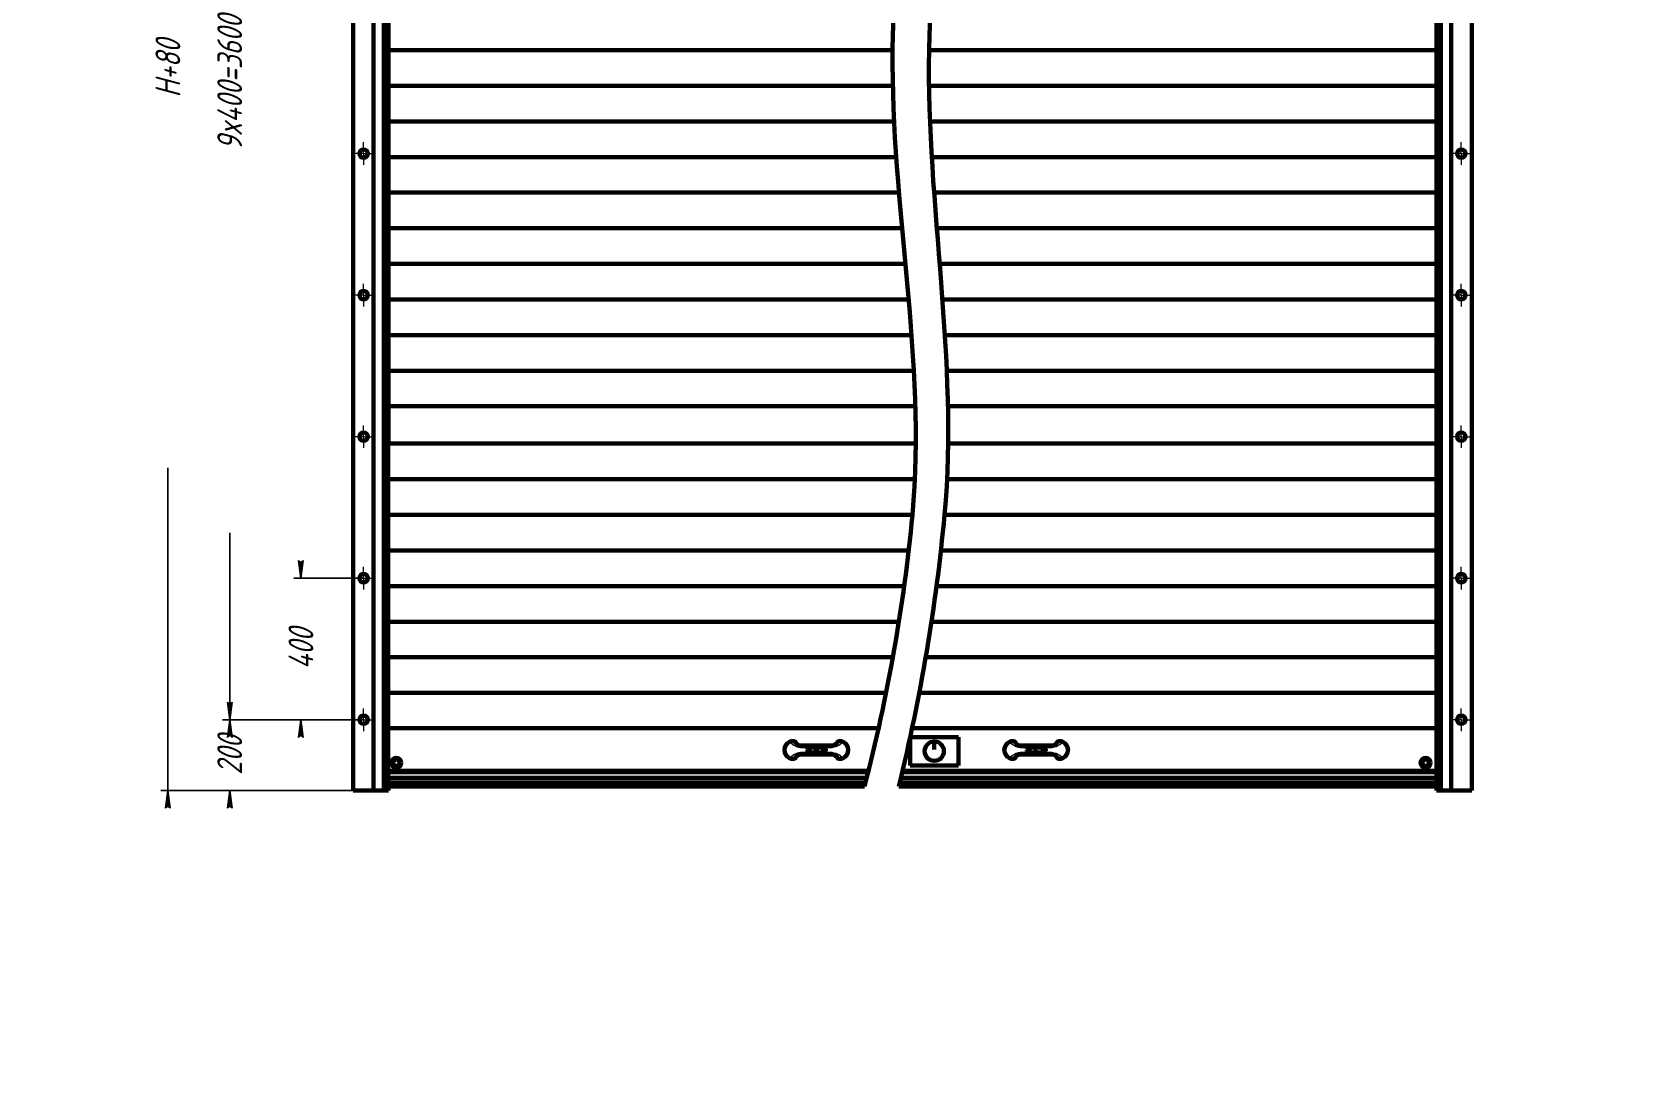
# Model space of a CAD drawing. Header units: millimetres. Extents: x 0 to 841, y 0 to 594.
# Drawn here: x 0 to 449, y 0 to 294.4 of the extents above; entities that cross this region are included whole.
import ezdxf

# ---------------------------------------------------------------- set-up
doc = ezdxf.new("R2010")
doc.units = ezdxf.units.MM
for name, pattern in [('K5LT_AXLED', [19.5, 15, -1.5, 1.5, -1.5]), ('K5LT_BASIC', [0]), ('K5LT_THIN', [0])]:
    doc.linetypes.add(name, pattern=pattern)
doc.layers.add('Системный слой', color=7, linetype='Continuous')
doc.styles.add('KDIMTEXTSTYLE', font='GOST_AU.SHX', dxfattribs={"width": 0.96, "oblique": 15, "height": 5})
doc.dimstyles.new('KDIMSTYLE (0.10)', dxfattribs={"dimtxt": 5, "dimasz": 1, "dimexe": 2, "dimexo": 0, "dimgap": 1, "dimtad": 1, "dimlfac": 10, "dimtxsty": 'KDIMTEXTSTYLE', "dimsah": 1, "dimcen": 0, "dimdle": 1, "dimadec": 0, "dimazin": 0, "dimtfac": 0.667, "dimtmove": 0, "dimatfit": 3, "dimfxl": 1, "dimtvp": 1, "dimtolj": 1, "dimtzin": 0, "dimarcsym": 0})

# ---------------------------------------------------------------- blocks, each defined once
blk = doc.blocks.new('U0')
at = {"layer": 'Системный слой', "color": 30, "linetype": 'K5LT_AXLED', "lineweight": 18, "true_color": 0xff8000}
for q in [(90.54771233781844, 99.91873720036216), (93.74771233781848, 103.1187372003621), (93.74771233781848, 96.71873720036217), (96.94771233781853, 99.91873720036216)]:
    blk.add_line((93.74771233781848, 99.91873720036216), q, dxfattribs=at)
blk = doc.blocks.new('U1')
at = {"layer": 'Системный слой', "color": 30, "linetype": 'K5LT_AXLED', "lineweight": 18, "true_color": 0xff8000}
for q in [(90.54771233781719, 139.9187372003622), (93.74771233781735, 143.1187372003621), (93.74771233781735, 136.7187372003622), (96.94771233781739, 139.9187372003622)]:
    blk.add_line((93.74771233781735, 139.9187372003622), q, dxfattribs=at)
blk = doc.blocks.new('U2')
at = {"layer": 'Системный слой', "color": 30, "linetype": 'K5LT_AXLED', "lineweight": 18, "true_color": 0xff8000}
for q in [(90.54771233781628, 179.9187372003622), (93.74771233781644, 183.1187372003621), (93.74771233781644, 176.7187372003622), (96.94771233781648, 179.9187372003622)]:
    blk.add_line((93.74771233781644, 179.9187372003622), q, dxfattribs=at)
blk = doc.blocks.new('U3')
at = {"layer": 'Системный слой', "color": 30, "linetype": 'K5LT_AXLED', "lineweight": 18, "true_color": 0xff8000}
for q in [(93.74771233781553, 223.1187372003623), (90.54771233781537, 219.9187372003623), (93.74771233781553, 216.7187372003623), (96.94771233781557, 219.9187372003623)]:
    blk.add_line((93.74771233781553, 219.9187372003623), q, dxfattribs=at)
blk = doc.blocks.new('U4')
at = {"layer": 'Системный слой', "color": 30, "linetype": 'K5LT_AXLED', "lineweight": 18, "true_color": 0xff8000}
for q in [(93.74771233781428, 263.1187372003622), (90.54771233781435, 259.9187372003622), (93.74771233781428, 256.7187372003622), (96.94771233781444, 259.9187372003622)]:
    blk.add_line((93.74771233781428, 259.9187372003622), q, dxfattribs=at)
blk = doc.blocks.new('U19')
at = {"layer": 'Системный слой', "color": 30, "linetype": 'K5LT_AXLED', "lineweight": 18, "true_color": 0xff8000}
for q in [(403.8477123378171, 263.1187372003617), (400.6477123378172, 259.9187372003617), (403.8477123378171, 256.7187372003617), (407.0477123378171, 259.9187372003617)]:
    blk.add_line((403.8477123378171, 259.9187372003617), q, dxfattribs=at)
blk = doc.blocks.new('U20')
at = {"layer": 'Системный слой', "color": 30, "linetype": 'K5LT_AXLED', "lineweight": 18, "true_color": 0xff8000}
for q in [(403.8477123378197, 223.1187372003617), (400.6477123378197, 219.9187372003616), (403.8477123378197, 216.7187372003617), (407.0477123378197, 219.9187372003616)]:
    blk.add_line((403.8477123378197, 219.9187372003616), q, dxfattribs=at)
blk = doc.blocks.new('U21')
at = {"layer": 'Системный слой', "color": 30, "linetype": 'K5LT_AXLED', "lineweight": 18, "true_color": 0xff8000}
for q in [(400.6477123378224, 179.9187372003616), (403.8477123378224, 183.1187372003617), (403.8477123378224, 176.7187372003617), (407.0477123378224, 179.9187372003616)]:
    blk.add_line((403.8477123378224, 179.9187372003616), q, dxfattribs=at)
blk = doc.blocks.new('U22')
at = {"layer": 'Системный слой', "color": 30, "linetype": 'K5LT_AXLED', "lineweight": 18, "true_color": 0xff8000}
for q in [(400.647712337825, 139.9187372003616), (403.847712337825, 143.1187372003617), (403.847712337825, 136.7187372003617), (407.047712337825, 139.9187372003616)]:
    blk.add_line((403.847712337825, 139.9187372003616), q, dxfattribs=at)
blk = doc.blocks.new('U23')
at = {"layer": 'Системный слой', "color": 30, "linetype": 'K5LT_AXLED', "lineweight": 18, "true_color": 0xff8000}
for q in [(400.6477123378277, 99.9187372003617), (403.8477123378277, 103.1187372003617), (403.8477123378277, 96.71873720036172), (407.0477123378277, 99.9187372003617)]:
    blk.add_line((403.8477123378277, 99.9187372003617), q, dxfattribs=at)
blk = doc.blocks.new('KDIMARROW_01')
at = {"layer": 'Системный слой'}
blk.add_hatch(color=0, dxfattribs=at).paths.add_polyline_path([(0, 0), (-5, 0.658262491226197), (-4.5, 5.51091059616309e-16), (-5, -0.6582624912261956)])
at = {"layer": 'Системный слой', "color": 0, "linetype": 'K5LT_THIN', "lineweight": 18}
for p, q in [((-4.5, 5.51091059616309e-16), (-5, 0.658262491226197)), ((-5, 0.658262491226197), (0, 0)), ((0, 0), (-5, -0.6582624912261956)), ((-5, -0.6582624912261956), (-4.5, 5.51091059616309e-16)), ((0, 0), (-1, 0))]:
    blk.add_line(p, q, dxfattribs=at)

msp = doc.modelspace()

# ---------------------------------------------------------------- linework, layer by layer
at = {"layer": 'Системный слой', "color": 5, "linetype": 'K5LT_BASIC', "lineweight": 60, "true_color": 0x0000ff}
for p, q in [((90.74771233781894, 79.91873720036227), (90.7477123378086, 487.9187372003623)), ((406.847712337829, 79.91873720036187), (406.847712337802, 487.9187372003619)), ((96.54771233781901, 79.91873720036244), (96.54771233780866, 476.2505012176206)), ((99.50147832712526, 79.91873720036244), (99.50147832712526, 479.9187372003624)), ((100.7116642918676, 79.91873720036244), (100.7116642918676, 478.1423418264949)), ((100.734854873597, 478.1528781834806), (100.7348548736046, 177.9451109706465)), ((396.8369882021047, 478.0632830764964), (396.8369882021312, 79.91873720036119)), ((398.0471741668468, 477.5272398200729), (398.0471741668732, 79.91873720036125)), ((401.0241307378839, 79.91873720036244), (401.0241307378943, 479.9187372003624)), ((100.7116642917075, 289.1568111748823), (243.1931592106042, 289.1568111748835)), ((253.4931592104959, 289.1568111748836), (396.8369882019649, 289.1568111748849)), ((100.711664291693, 279.0918111653458), (243.2444506013242, 279.0918111653471)), ((253.482629553328, 279.0918111653472), (396.6746541297907, 279.0918111653484)), ((100.7116642916784, 269.0268111558091), (243.6069502292548, 269.0268111558104)), ((253.7590028338246, 269.0268111558105), (396.8369882019358, 269.0268111558117)), ((100.7116642916639, 258.9618111462726), (244.2123908836803, 258.9618111462738)), ((254.2592746768732, 258.9618111462739), (396.6746541297616, 258.9618111462752)), ((100.7116642916493, 248.8968111367359), (244.9932183202561, 248.8968111367372)), ((254.921082638228, 248.8968111367373), (396.8369882019067, 248.8968111367386)), ((100.7116642916347, 238.8318111271993), (245.8823560797236, 238.8318111272006)), ((255.6824979980609, 238.8318111272007), (396.6746541297325, 238.831811127202)), ((100.7116642916202, 228.7668111176627), (246.8129746305917, 228.766811117664)), ((256.4818213702883, 228.7668111176641), (396.6746541297181, 228.7668111176654)), ((100.7116642916056, 218.701811108126), (247.718262563465, 218.7018111081273)), ((257.2573801564854, 218.7018111081275), (396.6746541297034, 218.7018111081287)), ((100.7116642915911, 208.6368110985894), (248.5311976800128, 208.6368110985907)), ((257.9473260524855, 208.6368110985908), (396.8369882018485, 208.636811098592)), ((100.7116642915765, 198.5718110890528), (249.1843157490398, 198.5718110890541)), ((258.4894307011878, 198.5718110890542), (396.8369882018339, 198.5718110890554)), ((100.711664291562, 188.5068110795161), (249.6094746918444, 188.5068110795174)), ((258.8208775973145, 188.5068110795175), (396.8369882018194, 188.5068110795187)), ((100.7116642918676, 177.9451109706463), (249.7350080508293, 177.9451109706476)), ((258.8726295040972, 177.9451109706478), (396.8369882021246, 177.945110970649)), ((100.7116642918674, 167.8801109611096), (249.4759213650054, 167.8801109611109)), ((258.5724616509058, 167.8801109611111), (396.836988202125, 167.8801109611123)), ((100.7116642918676, 157.8151109515729), (248.7743262473488, 157.8151109515742)), ((257.8641895722544, 157.8151109515743), (396.8369882021259, 157.8151109515755)), ((100.7116642918674, 147.7501109420361), (247.7197146114105, 147.7501109420375)), ((256.8304317962148, 147.7501109420376), (396.8369882021264, 147.7501109420388)), ((100.7116642918676, 137.6851109324994), (246.4496436401177, 137.6851109325007)), ((255.5979935100704, 137.6851109325007), (396.8369882021271, 137.685110932502)), ((100.7116642918674, 127.6201109229627), (244.9632023206711, 127.620110922964)), ((254.166089902189, 127.6201109229641), (396.8369882021277, 127.6201109229654)), ((100.7116642918676, 117.555110913426), (243.259473181201, 117.5551109134272)), ((252.5339309541888, 117.5551109134273), (396.8369882021286, 117.5551109134286)), ((100.7116642918674, 107.4901109038893), (241.3375322613813, 107.4901109038905)), ((250.7007214283142, 107.4901109038906), (396.836988202129, 107.4901109038918)), ((100.7116642918674, 97.4987130225386), (239.2129037023228, 97.49871302253973)), ((248.1500504198077, 95.0230046381339), (261.7917316902654, 95.0230046381339)), ((248.1500504198077, 95.0230046381339), (248.1500504198077, 86.99479002665282)), ((248.6812771155773, 97.49871302253985), (396.8369882021299, 97.4987130225411)), ((261.7917316902654, 95.0230046381339), (261.7917316902654, 87.0230046381339)), ((214.8512727525768, 93.85853960798875), (215.4512727525769, 93.85853960798875)), ((215.650116900129, 93.67955614097832), (215.6502433308735, 93.67851570888968)), ((217.0542048921697, 92.64007416229805), (218.3212728288708, 92.6005689460431)), ((217.0542048921697, 90.07700505367956), (218.3212728288708, 90.11651026993445)), ((224.9712728288708, 92.60056894604304), (218.3212728288708, 92.60056894604304)), ((224.9712728288708, 90.11651026993457), (218.3212728288708, 90.11651026993457)), ((226.2383407330256, 90.07700127069609), (224.9712728288697, 90.11650753077208)), ((226.2383428445031, 92.64007037931367), (224.9712748752577, 92.6005662068797)), ((227.8412729051647, 93.85853960798875), (228.4412729051647, 93.85853960798875)), ((254.9708910550366, 93.74143695942576), (254.9708910550366, 91.45986928071767)), ((276.9512727525769, 93.85853960798875), (277.5512727525768, 93.85853960798875)), ((277.750116900129, 93.67955614097832), (277.7502433308735, 93.67851570888968)), ((279.1542048921697, 92.64007416229805), (280.4212728288708, 92.6005689460431)), ((279.1542048921697, 90.07700505367956), (280.4212728288708, 90.11651026993445)), ((287.0712728288708, 92.60056894604304), (280.4212728288708, 92.60056894604304)), ((287.0712728288708, 90.11651026993457), (280.4212728288708, 90.11651026993457)), ((288.3383407330256, 90.07700127069609), (287.0712728288697, 90.11650753077208)), ((288.3383428445031, 92.64007037931367), (287.0712748752577, 92.6005662068797)), ((289.9412729051647, 93.85853960798875), (290.5412729051648, 93.85853960798875)), ((100.7116642918676, 85.49871302730708), (236.3744289620853, 85.49871302730821)), ((100.7116642918674, 85.4487130273069), (236.3619453175518, 85.44871302730803)), ((214.8512727525768, 88.85853960798875), (215.4512727525769, 88.85853960798875)), ((227.8412729051647, 88.85853960798875), (228.4412729051647, 88.85853960798875)), ((245.9800245966869, 85.44871302730814), (396.8369882021306, 85.44871302730951)), ((245.9918351508218, 85.49871302730833), (396.8369882021306, 85.49871302730958)), ((248.1500504198077, 86.99479002665294), (261.7917316902654, 87.0230046381339)), ((276.9512727525769, 88.85853960798875), (277.5512727525768, 88.85853960798875)), ((289.9412729051647, 88.85853960798875), (290.5412729051648, 88.85853960798875)), ((100.7116642918674, 85.24871303922782), (236.3119561524957, 85.24871303922896)), ((100.7116642918676, 85.12907118047684), (236.2820104122605, 85.12907118047815)), ((100.7116642918676, 83.44871303922781), (235.8581220224268, 83.448713039229)), ((100.7116642918676, 83.32871303445944), (235.8276147132175, 83.32871303446063)), ((100.7116642918676, 82.00628072425229), (235.4893311450132, 82.00628072425349)), ((100.7116642918676, 81.10129971445502), (235.255629454566, 81.10129971445622)), ((100.7116642918676, 81.03941070874453), (235.2395818349921, 81.03941070874566)), ((100.734854873607, 81.03941070874453), (100.734854873607, 79.91873720036256)), ((244.9187262849453, 81.03941070874578), (396.8369882021308, 81.03941070874703)), ((244.9338933951299, 81.10129971445627), (396.8369882021308, 81.10129971445758)), ((245.1547958721379, 82.0062807242536), (396.8369882021308, 82.00628072425485)), ((245.4746324118577, 83.32871303446069), (396.8369882021306, 83.32871303446206)), ((245.503480850743, 83.44871303922906), (396.8369882021306, 83.44871303923043)), ((245.9044029014403, 85.12907118047832), (396.8369882021306, 85.12907118047968)), ((245.9327321317496, 85.24871303922907), (396.8369882021304, 85.24871303923044)), ((90.74771233781894, 79.91873720036227), (91.34771233781896, 79.91873720036227)), ((91.34771233781896, 79.91873720036227), (95.94771233781898, 79.91873720036233)), ((95.94771233781898, 79.91873720036227), (96.54771233781901, 79.91873720036233)), ((96.54771233781901, 79.91873720036244), (96.84771233781896, 79.91873720036244)), ((96.84771233781896, 79.91873720036244), (97.44771233781898, 79.91873720036244)), ((97.44771233781898, 79.91873720036244), (97.71645426276223, 79.91873720036244)), ((97.71645426276223, 79.91873720036244), (98.25393811264871, 79.91873720036244)), ((98.25393811264883, 79.91873720036244), (98.78313151452937, 79.91873720036244)), ((98.78313151452937, 79.91873720036244), (99.35951873005592, 79.91873720036244)), ((99.35951873005592, 79.91873720036244), (99.50147832712548, 79.91873720036244)), ((99.50147832712526, 79.91873720036244), (99.54749597534112, 79.91873720036244)), ((99.54749597534112, 79.91873720036244), (99.85666632074128, 79.91873720036244)), ((99.85666632074128, 79.91873720036244), (99.97038800077871, 79.91873720036244)), ((99.97038800077871, 79.91873720036244), (100.7116642918674, 79.91873720036244)), ((100.734854873607, 79.91873720036244), (100.7116642918676, 79.91873720036233)), ((397.5782644932196, 79.91873720036119), (396.836988202131, 79.91873720036119)), ((397.6919861732572, 79.91873720036119), (397.5782644932196, 79.91873720036119)), ((398.0011565186574, 79.91873720036136), (397.691986173257, 79.91873720036125)), ((398.0471741668732, 79.91873720036136), (398.0011565186576, 79.91873720036136)), ((398.0471741668732, 79.91873720036136), (398.2359059455922, 79.91873720036142)), ((398.2359059455922, 79.91873720036136), (398.8122931611185, 79.91873720036136)), ((398.8122931611185, 79.91873720036136), (399.3414865629991, 79.91873720036142)), ((399.3414865629993, 79.91873720036153), (399.8789704128857, 79.91873720036153)), ((399.8789704128857, 79.91873720036153), (400.147712337829, 79.91873720036153)), ((400.147712337829, 79.91873720036153), (400.747712337829, 79.91873720036165)), ((400.747712337829, 79.91873720036153), (401.047712337829, 79.91873720036153)), ((401.047712337829, 79.91873720036153), (401.647712337829, 79.91873720036153)), ((401.647712337829, 79.91873720036153), (406.247712337829, 79.91873720036187)), ((406.247712337829, 79.91873720036187), (406.847712337829, 79.91873720036187))]:
    msp.add_line(p, q, dxfattribs=at)
at = {"layer": 'Системный слой', "color": 7, "linetype": 'K5LT_THIN', "lineweight": 18}
for p, q in [((218.3212728288708, 92.21986301846277), (224.9712744699209, 92.21986301846277)), ((218.3212728288708, 92.08490931897182), (224.9712744699209, 92.08490931897182)), ((218.3212728288708, 90.63216989700572), (224.9712744699209, 90.63216989700572)), ((218.3212728288708, 90.49721619751477), (224.9712744699209, 90.49721619751477)), ((280.4212728288708, 92.21986301846277), (287.0712744699209, 92.21986301846277)), ((280.4212728288708, 92.08490931897182), (287.0712744699209, 92.08490931897182)), ((280.4212728288708, 90.63216989700572), (287.0712744699209, 90.63216989700572)), ((280.4212728288708, 90.49721619751477), (287.0712744699209, 90.49721619751477))]:
    msp.add_line(p, q, dxfattribs=at)
at = {"layer": 'Системный слой', "color": 5, "linetype": 'K5LT_BASIC', "lineweight": 60, "true_color": 0x0000ff}
for centre, radius in [((93.74771233781439, 259.9187372003622), 1.2), ((403.8477123378171, 259.9187372003617), 1.2), ((93.74771233781553, 219.9187372003622), 1.2), ((403.8477123378197, 219.9187372003616), 1.2), ((93.74771233781644, 179.9187372003622), 1.2), ((403.8477123378224, 179.9187372003616), 1.2), ((93.74771233781735, 139.9187372003622), 1.2), ((403.847712337825, 139.9187372003616), 1.2), ((93.74771233781837, 99.91873720036227), 1.2), ((403.8477123378277, 99.9187372003617), 1.2), ((221.6462728288708, 91.35853960798875), 0.15), ((254.9708910550366, 91.01595098526366), 2.725485974162075), ((283.7462728288708, 91.35853960798875), 0.15), ((102.977958929854, 87.73810926480263), 1.4), ((102.977958929854, 87.73810926480263), 0.9), ((393.7675670456404, 87.7381117362213), 1.4), ((393.7675670456404, 87.7381117362213), 0.9)]:
    msp.add_circle(centre, radius, dxfattribs=at)
for centre, radius, start, end in [((215.2412727525768, 91.35853960798875), 2.590000000000003, 115.9892335838331, 244.0107664161671), ((215.2412727525768, 91.35853960798875), 2.590000000000003, 115.9892335838329, 244.0107664161671), ((214.8512727525768, 92.15853960798876), 1.700000000000001, 90, 115.9892335838329), ((214.8512727525768, 92.15853960798876), 1.700000000000001, 90, 115.9892335838329), ((215.4512727362064, 93.65853957108288), 0.2000000371527277, 0.3402057341347594, 88.34098460662211), ((217.3002626076618, 94.45188240999283), 1.8284401892783, 205.7554083117233, 262.2661012710524), ((217.3002626076618, 88.26519680598471), 1.8284401892783, 97.73389872894765, 154.2445916882767), ((225.992281524951, 88.2651932257063), 1.8284401892783, 25.75536111098744, 82.2660540703165), ((225.9922866215937, 94.45187882971231), 1.8284401892783, 277.7338515282118, 334.2445444875408), ((227.8412729528807, 93.65853959251416), 0.2000000422029236, 91.74218201249482, 174.5039791716162), ((228.4412729051647, 92.15853960798876), 1.700000000000001, 64.01076641616709, 90), ((228.4412729051647, 92.15853960798876), 1.700000000000001, 64.01076641616709, 90), ((228.0512729051647, 91.35853960798875), 2.590000000000003, 295.9892335838329, 64.01076641616712), ((228.0512729051647, 91.35853960798875), 2.590000000000003, 295.9892335838329, 64.01076641616712), ((277.3412727525768, 91.35853960798875), 2.590000000000003, 115.9892335838331, 244.0107664161669), ((277.3412727525768, 91.35853960798875), 2.590000000000003, 115.9892335838331, 244.0107664161669), ((276.9512727525769, 92.15853960798876), 1.700000000000001, 90, 115.9892335838342), ((276.9512727525769, 92.15853960798876), 1.700000000000001, 90, 115.9892335838342), ((277.5512727362064, 93.65853957108288), 0.2000000371527277, 0.3402057341339257, 88.34098460661268), ((279.4002626076617, 94.45188240999283), 1.8284401892783, 205.755408311723, 262.2661012710526), ((279.4002626076617, 88.26519680598471), 1.8284401892783, 97.73389872894735, 154.2445916882771), ((288.092281524951, 88.2651932257063), 1.8284401892783, 25.75536111098662, 82.26605407031715), ((288.0922866215937, 94.45187882971231), 1.8284401892783, 277.7338515282115, 334.2445444875413), ((289.9412729528806, 93.65853959251416), 0.2000000422029236, 91.74218201250785, 174.5039791716274), ((290.5412729051648, 92.15853960798876), 1.700000000000001, 64.01076641616575, 90), ((290.5412729051648, 92.15853960798876), 1.700000000000001, 64.01076641616575, 90), ((290.1512729051647, 91.35853960798875), 2.590000000000003, 295.9892335838331, 64.01076641616689), ((290.1512729051647, 91.35853960798875), 2.590000000000003, 295.9892335838331, 64.01076641616689), ((214.8512727525768, 90.55853960798873), 1.700000000000001, 244.0107664161671, 270), ((214.8512727525768, 90.55853960798873), 1.700000000000001, 244.0107664161671, 270), ((215.4512727505179, 89.05853960557533), 0.199999999626693, 270.0268702073274, 354.6359665208898), ((227.8412729101001, 89.05853961232401), 0.2000000065376529, 180.0210078760031, 269.9337768606536), ((228.4412729051647, 90.55853960798873), 1.700000000000001, 270, 295.9892335838329), ((228.4412729051647, 90.55853960798873), 1.700000000000001, 270, 295.9892335838329), ((276.9512727525769, 90.55853960798873), 1.700000000000001, 244.0107664161657, 270), ((276.9512727525769, 90.55853960798873), 1.700000000000001, 244.0107664161657, 270), ((277.5512727505179, 89.05853960557533), 0.199999999626693, 270.026870207334, 354.6359665209023), ((289.9412729101001, 89.05853961232401), 0.2000000065376529, 180.0210078760104, 269.9337768606568), ((290.5412729051648, 90.55853960798873), 1.700000000000001, 270, 295.9892335838315), ((290.5412729051648, 90.55853960798873), 1.700000000000001, 270, 295.9892335838315)]:
    msp.add_arc(centre, radius, start, end, dxfattribs=at)
at = {"layer": 'Системный слой', "color": 7, "linetype": 'K5LT_THIN', "lineweight": 18}
for centre, radius, start, end in [((217.7787107327251, 97.00384653830952), 4.94876924052433, 222.0911127889489, 276.2943193884065), ((217.7787107327251, 85.71323267766797), 4.94876924052433, 83.70568061159351, 137.9088872110511), ((218.1573522129124, 96.36606016365681), 4.149436194852385, 217.1787690601337, 272.2640193943046), ((218.1573522129124, 86.35101905232074), 4.149436194852385, 87.73598060569546, 142.8212309398663), ((225.1351950858792, 96.36606016365681), 4.149436194852385, 267.7359806056954, 322.8212309398663), ((225.4607859275988, 97.1434498648299), 5.082170197985078, 264.4727372896624, 317.1418305329824), ((225.4607859275988, 85.5736293511477), 5.082170197985078, 42.8581694670177, 95.5272627103377), ((225.1351950858792, 86.35101905232074), 4.149436194852385, 37.1787690601337, 92.26401939430457), ((279.8787107327251, 97.00384653830952), 4.94876924052433, 222.0911127889491, 276.2943193884062), ((279.8787107327251, 85.71323267766797), 4.94876924052433, 83.70568061159385, 137.9088872110509), ((280.2573522129125, 96.36606016365681), 4.149436194852385, 217.1787690601328, 272.2640193943039), ((280.2573522129125, 86.35101905232074), 4.149436194852385, 87.73598060569607, 142.8212309398672), ((287.2351950858792, 96.36606016365681), 4.149436194852385, 267.7359806056949, 322.8212309398671), ((287.5607859275988, 97.1434498648299), 5.082170197985078, 264.4727372896622, 317.1418305329826), ((287.5607859275988, 85.5736293511477), 5.082170197985078, 42.8581694670174, 95.52726271033784), ((287.2351950858792, 86.35101905232074), 4.149436194852385, 37.17876906013284, 92.26401939430393)]:
    msp.add_arc(centre, radius, start, end, dxfattribs=at)
at = {"layer": 'Системный слой', "color": 5, "linetype": 'K5LT_BASIC', "lineweight": 60, "true_color": 0x0000ff}
for centre, start_param, end_param in [((221.6462728288708, 91.35853960798875), 4.964078890383846, 6.283185307179586), ((221.6462728288708, 91.35853960798875), 0, 1.319106416795744), ((221.6462728288708, 91.35853960798875), 1.822486236794055, 4.460699070385535), ((283.7462728288708, 91.35853960798875), 4.964078890309732, 6.283185307179586), ((283.7462728288708, 91.35853960798875), 0, 1.319106417438008), ((283.7462728288708, 91.35853960798875), 1.822486236097195, 4.460699070488359)]:
    msp.add_ellipse(centre, major_axis=(-2.750000000000001, 3.367778697655222e-16), ratio=0.2727272727272727, start_param=start_param, end_param=end_param, dxfattribs=at)
for points, knots in [([(244.2301613303871, 508.4687371909678), (249.0329022305878, 482.3771749984413), (252.0692905392975, 456.2431997042509), (253.3393262565166, 430.0668113083967), (255.6116467405615, 383.2325823621026), (243.7877200538298, 336.1678079078742), (243.1931592107564, 289.1568111748837), (242.6399034502824, 245.4117427749713), (252.8573946536241, 201.2027536716619), (248.7743262469969, 157.8151109515742), (246.3529525955299, 132.0850265103812), (241.8413711248616, 106.4931264294385), (235.2395818349921, 81.03941070874578)], [0, 0, 0, 0, 1, 1, 1, 2, 2, 2, 3, 3, 3, 4, 4, 4, 4]), ([(254.5301613303868, 508.4687371909678), (259.3329022305874, 482.3771749984413), (262.3692905392973, 456.2431997042509), (263.6393262565164, 430.0668113083967), (265.9116467405613, 383.2325823621026), (254.3115536805776, 336.1763126681998), (253.4931592107562, 289.1568111748837), (252.7318853008387, 245.4190770330581), (261.8956928738243, 201.2280154929248), (257.8641895722285, 157.8151109515742), (255.4756341576024, 132.0941526763215), (251.1604797285081, 106.5022525953786), (244.9187262849453, 81.03941070874578)], [0, 0, 0, 0, 1, 1, 1, 2, 2, 2, 3, 3, 3, 4, 4, 4, 4]), ([(222.3311355238637, 92.08490931897182), (222.2811080139876, 92.08841774091121), (222.2142230613853, 92.0925626416888), (222.1387405335173, 92.09644108046956), (222.1052839572089, 92.09802915974893), (222.0802099090436, 92.099154260087), (222.0551555012872, 92.10021388882285), (222.0300698511397, 92.1012101260693), (222.0053241582818, 92.10213004694606), (221.980246359481, 92.10299887556693), (221.9552212490324, 92.10380210088567), (221.9301911789935, 92.10454224890742), (221.8971387663077, 92.10543622344892), (221.8637764293403, 92.10621503378496), (221.8301385920058, 92.10687176756562), (221.8051362503168, 92.10729748878691), (221.780136821093, 92.10766086653763), (221.7551396662441, 92.10796201991133), (221.7301442705706, 92.10820104505154), (221.6969075290363, 92.10843637969083), (221.6552033486053, 92.10857706897445), (221.6134598852303, 92.10851017914564), (221.58020038259, 92.1083334217742), (221.5552149205238, 92.10813867132725), (221.5302307617298, 92.10788192419449), (221.5052474824918, 92.10756312049142), (221.4802644951636, 92.10718217788258), (221.4552810907873, 92.10673899021538), (221.4302964965731, 92.10623342714513), (221.3966660663733, 92.1054688080132), (221.3633390468452, 92.1045833839521), (221.3303312477109, 92.10358399385467), (221.3053278867932, 92.10276373243391), (221.2803709558917, 92.10188158897427), (221.255583571787, 92.10094278979193), (221.2305405497345, 92.09993057043192), (221.2055252441353, 92.09885504290759), (221.1553851048525, 92.09657002542889), (221.0738460073387, 92.09232390449802), (221.000943568112, 92.08768179251973), (220.9614101332344, 92.08490931897182)], [0, 0, 0, 0, 4.847116623368083, 6.45547121436266, 7.258288691132548, 8.0602145870027, 8.861264724888363, 9.661458851660685, 10.46039918423457, 11.24277163199506, 12.00913906849203, 12.76012465086505, 13.49642041975343, 14.92811097331519, 15.6253189326358, 16.31148163446047, 16.98777304149277, 17.65548343618463, 18.31601828452455, 18.97089097259081, 20.27014929365786, 21.5668025494659, 22.21846062216197, 22.87456882758656, 23.53670612156714, 24.20635235659519, 24.88487616330975, 25.57352974139985, 26.27344937918777, 26.98566022229314, 28.45054730135916, 29.20479294044471, 29.97448792246043, 30.76023340888562, 31.55856564392797, 32.35766814811011, 33.15756658350219, 33.95828286138524, 37.16964371799973, 41, 41, 41, 41]), ([(220.9614101338778, 90.63216989700572), (221.0132290526912, 90.62853584387562), (221.0984800130377, 90.6232775826852), (221.1924532769506, 90.61874711856598), (221.2425715010767, 90.61665431452371), (221.2675434376195, 90.61567565075052), (221.2923218142043, 90.61476731960664), (221.3173521263823, 90.61391308158977), (221.3423445472084, 90.61312362442646), (221.3673411790909, 90.61239708810308), (221.3923317744346, 90.61173365899111), (221.4173198165355, 90.61113301683542), (221.4423053151422, 90.61059500017723), (221.467289247381, 90.61011943477632), (221.4922723550187, 90.60970617952034), (221.5172554011319, 90.60935511516868), (221.5422390388061, 90.6090661472727), (221.567223782645, 90.60883920446474), (221.6004622613228, 90.60861975244524), (221.6421746995632, 90.60849902571869), (221.683906683349, 90.60858589433673), (221.7171575196236, 90.60877848435354), (221.7421427064631, 90.60898517152117), (221.7671266572867, 90.60925386524639), (221.7921098304147, 90.60958462961196), (221.8170928392935, 90.60997755141051), (221.8420764145856, 90.61043274163308), (221.8670613192232, 90.61095033464579), (221.9006951026515, 90.61173125358346), (221.9340233931966, 90.6126328798099), (221.9670274067664, 90.61364818582467), (221.9920406821308, 90.61448102857025), (222.0169315093515, 90.61537293524458), (222.0417872766353, 90.6163264501393), (222.0668218544183, 90.61735074223611), (222.091840901986, 90.61843882166875), (222.1503704628552, 90.62113535720323), (222.2302613022657, 90.62544048370137), (222.3015120170933, 90.6300924048403), (222.3311355238637, 90.63216989700572)], [0, 0, 0, 0, 4.89843258256554, 8.02667160026892, 8.806716477281554, 9.58599637471537, 10.36095455375522, 11.1199711014532, 11.86360237698223, 12.59246478761798, 13.30724334775961, 14.0087008613732, 14.69768741587266, 15.37514966689995, 16.04213913271631, 16.69981842837833, 17.34946411044465, 17.99246466838585, 18.63031231332132, 19.89710385923333, 21.16265127539874, 21.79915404622626, 22.44030201342677, 23.08761832105852, 23.74252658712226, 24.40634044156696, 25.0802596243266, 25.76537140590174, 26.46265587038879, 27.89717507751507, 28.6359094978245, 29.38983477844629, 30.15952600461141, 30.9385615693695, 31.71835375850486, 32.49892689636142, 33.28030167026066, 37.19969572907582, 40, 40, 40, 40]), ([(284.4311355238637, 92.08490931897182), (284.3811080139876, 92.08841774091121), (284.3142230613853, 92.0925626416888), (284.2387405335173, 92.09644108046956), (284.205283957209, 92.09802915974893), (284.1802099090435, 92.099154260087), (284.1551555012873, 92.10021388882285), (284.1300698511398, 92.1012101260693), (284.1053241582817, 92.10213004694606), (284.080246359481, 92.10299887556693), (284.0552212490324, 92.10380210088567), (284.0301911789935, 92.10454224890742), (283.9971387663077, 92.10543622344892), (283.9637764293403, 92.10621503378496), (283.9301385920058, 92.10687176756562), (283.9051362503167, 92.10729748878691), (283.8801368210931, 92.10766086653763), (283.855139666244, 92.10796201991133), (283.8301442705706, 92.10820104505154), (283.7969075290363, 92.10843637969083), (283.7552033486052, 92.10857706897445), (283.7134598852303, 92.10851017914564), (283.68020038259, 92.1083334217742), (283.6552149205238, 92.10813867132725), (283.6302307617298, 92.10788192419449), (283.6052474824918, 92.10756312049142), (283.5802644951636, 92.10718217788258), (283.5552810907873, 92.10673899021538), (283.5302964965731, 92.10623342714513), (283.4966660663733, 92.1054688080132), (283.4633390468452, 92.1045833839521), (283.4303312477109, 92.10358399385467), (283.4053278867932, 92.10276373243391), (283.3803709558917, 92.10188158897427), (283.355583571787, 92.10094278979193), (283.3305405497345, 92.09993057043192), (283.3055252441354, 92.09885504290759), (283.2553851048525, 92.09657002542889), (283.1738460073387, 92.09232390449802), (283.100943568112, 92.08768179251973), (283.0614101332344, 92.08490931897182)], [0, 0, 0, 0, 4.847116623368083, 6.45547121436266, 7.258288691132548, 8.0602145870027, 8.861264724888363, 9.661458851660685, 10.46039918423457, 11.24277163199506, 12.00913906849203, 12.76012465086505, 13.49642041975343, 14.92811097331519, 15.6253189326358, 16.31148163446047, 16.98777304149277, 17.65548343618463, 18.31601828452455, 18.97089097259081, 20.27014929365786, 21.5668025494659, 22.21846062216197, 22.87456882758656, 23.53670612156714, 24.20635235659519, 24.88487616330975, 25.57352974139985, 26.27344937918777, 26.98566022229314, 28.45054730135916, 29.20479294044471, 29.97448792246043, 30.76023340888562, 31.55856564392797, 32.35766814811011, 33.15756658350219, 33.95828286138524, 37.16964371799973, 41, 41, 41, 41]), ([(283.0614101338778, 90.63216989700572), (283.1132290526912, 90.62853584387562), (283.1984800130377, 90.6232775826852), (283.2924532769505, 90.61874711856598), (283.3425715010767, 90.61665431452371), (283.3675434376195, 90.61567565075052), (283.3923218142043, 90.61476731960664), (283.4173521263822, 90.61391308158977), (283.4423445472084, 90.61312362442646), (283.4673411790909, 90.61239708810308), (283.4923317744346, 90.61173365899111), (283.5173198165355, 90.61113301683542), (283.5423053151422, 90.61059500017723), (283.567289247381, 90.61011943477632), (283.5922723550187, 90.60970617952034), (283.617255401132, 90.60935511516868), (283.6422390388061, 90.6090661472727), (283.667223782645, 90.60883920446474), (283.7004622613229, 90.60861975244524), (283.7421746995632, 90.60849902571869), (283.783906683349, 90.60858589433673), (283.8171575196236, 90.60877848435354), (283.8421427064631, 90.60898517152117), (283.8671266572867, 90.60925386524639), (283.8921098304147, 90.60958462961196), (283.9170928392935, 90.60997755141051), (283.9420764145855, 90.61043274163308), (283.9670613192232, 90.61095033464579), (284.0006951026515, 90.61173125358346), (284.0340233931965, 90.6126328798099), (284.0670274067664, 90.61364818582467), (284.0920406821308, 90.61448102857025), (284.1169315093514, 90.61537293524458), (284.1417872766353, 90.6163264501393), (284.1668218544183, 90.61735074223611), (284.191840901986, 90.61843882166875), (284.2503704628552, 90.62113535720323), (284.3302613022657, 90.62544048370137), (284.4015120170932, 90.6300924048403), (284.4311355238637, 90.63216989700572)], [0, 0, 0, 0, 4.89843258256554, 8.02667160026892, 8.806716477281554, 9.58599637471537, 10.36095455375522, 11.1199711014532, 11.86360237698223, 12.59246478761798, 13.30724334775961, 14.0087008613732, 14.69768741587266, 15.37514966689995, 16.04213913271631, 16.69981842837833, 17.34946411044465, 17.99246466838585, 18.63031231332132, 19.89710385923333, 21.16265127539874, 21.79915404622626, 22.44030201342677, 23.08761832105852, 23.74252658712226, 24.40634044156696, 25.0802596243266, 25.76537140590174, 26.46265587038879, 27.89717507751507, 28.6359094978245, 29.38983477844629, 30.15952600461141, 30.9385615693695, 31.71835375850486, 32.49892689636142, 33.28030167026066, 37.19969572907582, 40, 40, 40, 40])]:
    msp.add_open_spline(points, degree=3, knots=knots, dxfattribs=at)
for points in [[(215.451257875676, 93.85853982368843), (215.4531819182073, 93.85853982151326), (215.4551172987248, 93.85851212707581), (215.4570629844779, 93.85845577345458)], [(227.6424117617788, 93.67943466829382), (227.6423897094925, 93.67926549704879), (227.6423515411823, 93.6789569579201), (227.642298384277, 93.67848594761267)], [(227.8412885372978, 93.85853984599476), (227.8392686496058, 93.85853984349956), (227.83723626561, 93.85850932098128), (227.8351925825116, 93.85844716081374)], [(277.551257875676, 93.85853982368843), (277.5531819182073, 93.85853982151326), (277.5551172987248, 93.85851212707581), (277.5570629844779, 93.85845577345458)], [(289.7424117617788, 93.67943466829382), (289.7423897094925, 93.67926549704879), (289.7423515411824, 93.6789569579201), (289.7422983842769, 93.67848594761267)], [(289.9412885372979, 93.85853984599476), (289.9392686496058, 93.85853984349956), (289.9372362656101, 93.85850932098128), (289.9351925825115, 93.85844716081374)], [(215.4513665414706, 88.8585396299797), (215.4513348926394, 88.85853961513811), (215.4513032466584, 88.85853960771954), (215.4512716035319, 88.85853960771954)], [(227.6422969764092, 89.03869214814938), (227.6423237270649, 89.03846697488757), (227.6423329117871, 89.03839962831933), (227.6423284640184, 89.0384369887829)], [(227.8410417493919, 88.85853974157135), (227.8411185645105, 88.85853965279045), (227.841196558098, 88.8585396063595), (227.8412757285034, 88.85853960635927)], [(277.5513665414705, 88.8585396299797), (277.5513348926394, 88.85853961513811), (277.5513032466583, 88.85853960771954), (277.551271603532, 88.85853960771954)], [(289.7422969764091, 89.03869214814938), (289.7423237270648, 89.03846697488757), (289.7423329117871, 89.03839962831933), (289.7423284640184, 89.0384369887829)], [(289.9410417493918, 88.85853974157135), (289.9411185645105, 88.85853965279045), (289.941196558098, 88.8585396063595), (289.9412757285034, 88.85853960635927)]]:
    msp.add_open_spline(points, degree=3, dxfattribs=at)

# ---------------------------------------------------------------- block references
at = {"layer": 'Системный слой'}
for name in ['U4', 'U19', 'U3', 'U20', 'U2', 'U21', 'U1', 'U22', 'U0', 'U23']:
    msp.add_blockref(name, (0, 0), dxfattribs=at)

# ---------------------------------------------------------------- dimensions: what is measured, and where the dimension line sits
at = {"layer": 'Системный слой', "color": 7}
for base, p1, p2, location, text in [((38.44946379765145, 79.91873720036227), (90.74771233780882, 487.9187372003622), (90.74771233781883, 79.91873720036227), (38.44946379765145, 283.9187372003623), '\\H7.0;\\W0.965;\\Q15;\\H7.0;\\W0.965;\\Q15;\\Q15;Н+80'), ((55.90627188653173, 99.91873720036227), (93.74771233780928, 459.9187372003622), (78.94253767396037, 99.91873720036227), (55.90627188653173, 279.9187372003623), '\\H7.0;\\W0.965;\\Q15;\\H7.0;\\W0.965;\\Q15;\\Q15;9x400=3600')]:
    msp.add_linear_dim(base=base, p1=p1, p2=p2, angle=90, location=location, text=text, dimstyle='KDIMSTYLE (0.10)', override={"dimexo": 0, "dimblk1": 'KDIMARROW_01', "dimblk2": 'KDIMARROW_01', "dimse1": 0, "dimse2": 0, "dimclrt": 7, "dimtolj": 1}, dxfattribs=at).render()
for base, p1, p2, location in [((76.0287615001265, 99.91873720036227), (93.74771233781735, 139.9187372003622), (93.74771233781837, 99.91873720036227), (76.0287615001265, 119.9187372003623)), ((55.90627188653173, 79.91873720036227), (93.74771233781837, 99.91873720036227), (90.74771233781883, 79.91873720036227), (55.90627188653173, 89.91873720036227))]:
    msp.add_linear_dim(base=base, p1=p1, p2=p2, angle=90, location=location, dimstyle='KDIMSTYLE (0.10)', override={"dimexo": 0, "dimpost": '\\H7.0;\\W0.965;\\Q15;<>', "dimblk1": 'KDIMARROW_01', "dimblk2": 'KDIMARROW_01', "dimse1": 0, "dimse2": 0, "dimclrt": 7, "dimtolj": 1}, dxfattribs=at).render()

doc.saveas('drawing.dxf')
